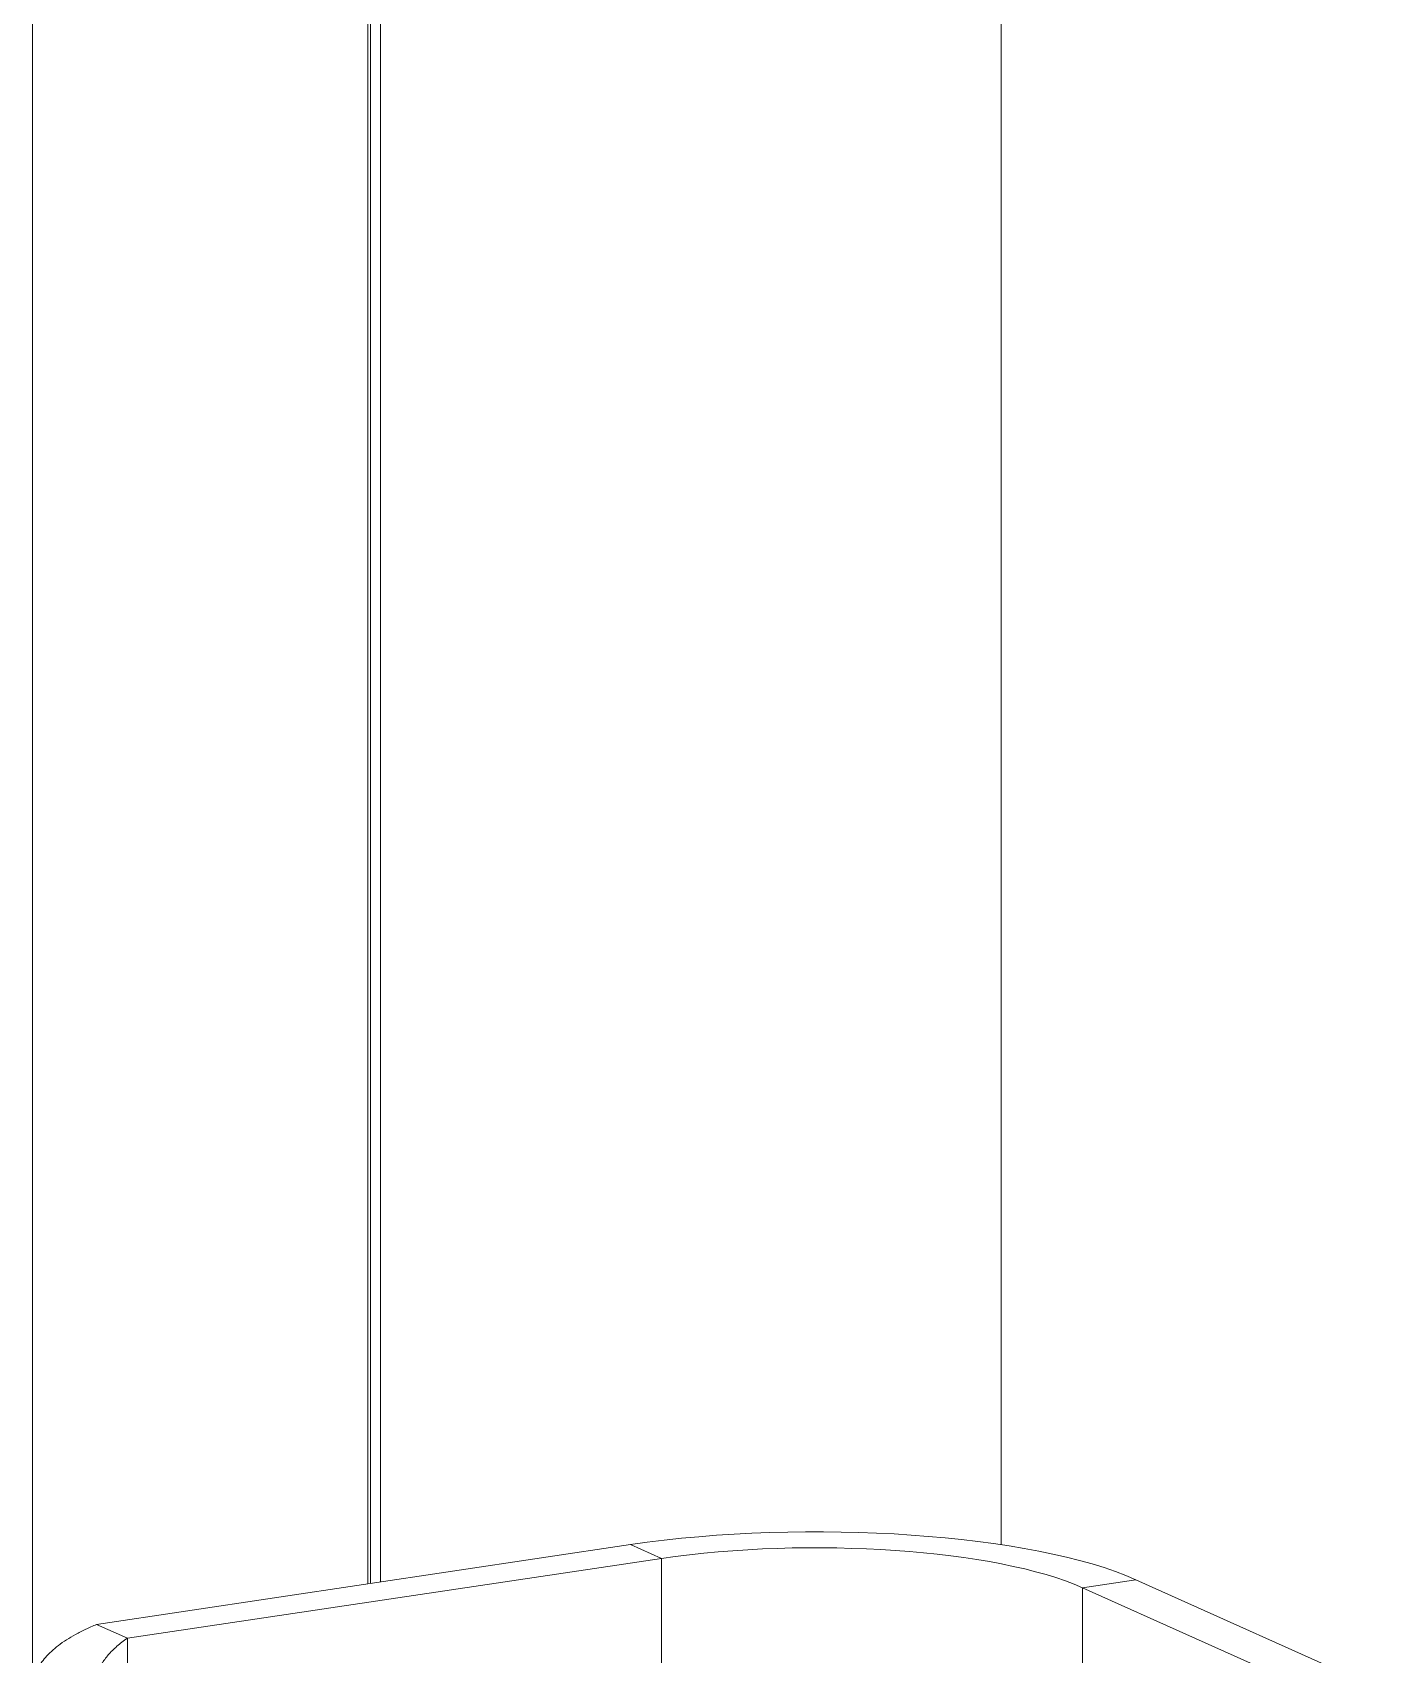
# Model space of a CAD drawing. Header units: millimetres. Extents: x 28932 to 35892, y -771 to 3945.
# Drawn here: x 34085.72 to 34119.93, y 2321.66 to 2362.74 of the extents above; entities that cross this region are included whole.
import ezdxf

# ---------------------------------------------------------------- set-up
doc = ezdxf.new("R2010")
doc.units = ezdxf.units.MM
doc.linetypes.add('K5LT_BASIC', pattern=[0])
doc.linetypes.add('K5LT_THIN', pattern=[0])
doc.layers.add('Системный слой (1)', color=7, linetype='Continuous', true_color=0x909090)

msp = doc.modelspace()

# ---------------------------------------------------------------- linework, layer by layer
at = {"layer": 'Системный слой (1)', "color": 5, "linetype": 'K5LT_BASIC', "lineweight": 20, "true_color": 0x0000ff}
for p, q in [((34110.264, 2324.444), (34110.264, 3130.945)), ((34094.216, 2416.465), (34094.216, 2323.451)), ((34094.284, 2416.475), (34094.284, 2323.461)), ((34094.541, 2416.513), (34094.541, 2323.5)), ((34100.873, 2324.446), (34087.342, 2322.424)), ((34101.655, 2324.096), (34088.123, 2322.074)), ((34119.93, 2320.756), (34113.68, 2323.558)), ((34118.577, 2320.554), (34112.327, 2323.355)), ((34088.123, 2322.074), (34087.342, 2322.424))]:
    msp.add_line(p, q, dxfattribs=at)
at = {"layer": 'Системный слой (1)', "color": 7, "linetype": 'K5LT_THIN', "lineweight": 5}
for p, q in [((34085.718, 2415.308), (34085.718, 2318.294)), ((34101.655, 2324.096), (34100.873, 2324.446)), ((34101.655, 2316.247), (34101.655, 2324.096)), ((34113.68, 2323.558), (34112.327, 2323.355)), ((34112.327, 2315.507), (34112.327, 2323.355)), ((34088.123, 2319.732), (34088.123, 2322.074))]:
    msp.add_line(p, q, dxfattribs=at)
at = {"layer": 'Системный слой (1)', "color": 5, "linetype": 'K5LT_BASIC', "lineweight": 20, "true_color": 0x0000ff}
for major_axis in [(9.375, 0), (7.812, 0)]:
    msp.add_ellipse((34105.561, 2322.344), major_axis=major_axis, ratio=0.258819, start_param=0.523599, end_param=2.094395, dxfattribs=at)
for points in [[(34087.342, 2322.424), (34087.247, 2322.384), (34087.064, 2322.302), (34086.809, 2322.172), (34086.578, 2322.035), (34086.371, 2321.892), (34086.193, 2321.744), (34086.044, 2321.591), (34085.927, 2321.435), (34085.842, 2321.276), (34085.791, 2321.116), (34085.779, 2321.008), (34085.779, 2320.954)], [(34087.342, 2320.954), (34087.342, 2320.994), (34087.347, 2321.073), (34087.373, 2321.192), (34087.415, 2321.31), (34087.474, 2321.426), (34087.549, 2321.541), (34087.638, 2321.654), (34087.741, 2321.764), (34087.857, 2321.871), (34087.984, 2321.974), (34088.076, 2322.041), (34088.123, 2322.074)]]:
    msp.add_open_spline(points, degree=3, dxfattribs=at)

doc.saveas('drawing.dxf')
